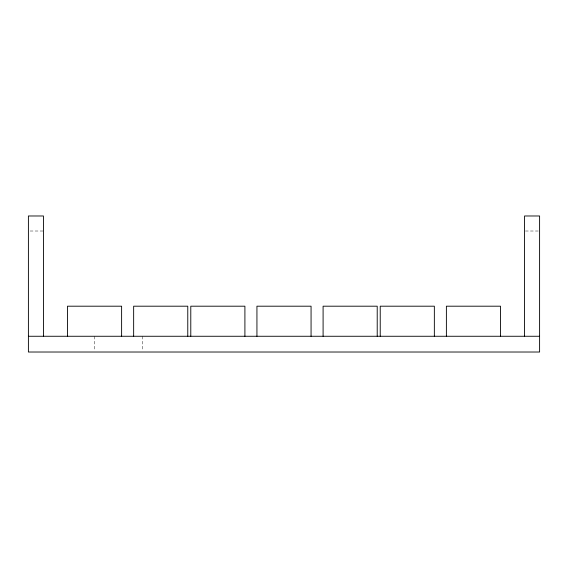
<?xml version="1.0" encoding="UTF-8"?>
<svg xmlns="http://www.w3.org/2000/svg" width="568" height="568" viewBox="0 0 568 568"><rect width="100%" height="100%" fill="white"/><g stroke="black" fill="none" stroke-linecap="round" stroke-linejoin="round"><path stroke-width="0.43" stroke-dasharray="2.84 2.13" d="M30.168 231.013L43.438 231.013M525.45 231.013L538.712 231.013M142.667 336.263L142.667 351.145M94.558 336.263L94.558 351.145"/><path stroke-width="0.85" d="M28.4 336.263L539.6 336.263M524.562 336.263L524.562 215.982L539.6 215.982L539.6 352.018L28.4 352.018L28.4 215.982L43.438 215.982L43.438 336.263M500.507 336.263L500.507 306.195L446.384 306.195L446.384 336.263M434.35 336.263L434.35 306.195L380.226 306.195L380.226 336.263M377.216 336.263L377.216 306.195L323.093 306.195L323.093 336.263M311.065 336.263L311.065 306.195L256.935 306.195L256.935 336.263M244.907 336.263L244.907 306.195L190.784 306.195L190.784 336.263M187.774 336.263L187.774 306.195L133.65 306.195L133.65 336.263M121.616 336.263L121.616 306.195L67.493 306.195L67.493 336.263"/></g></svg>
